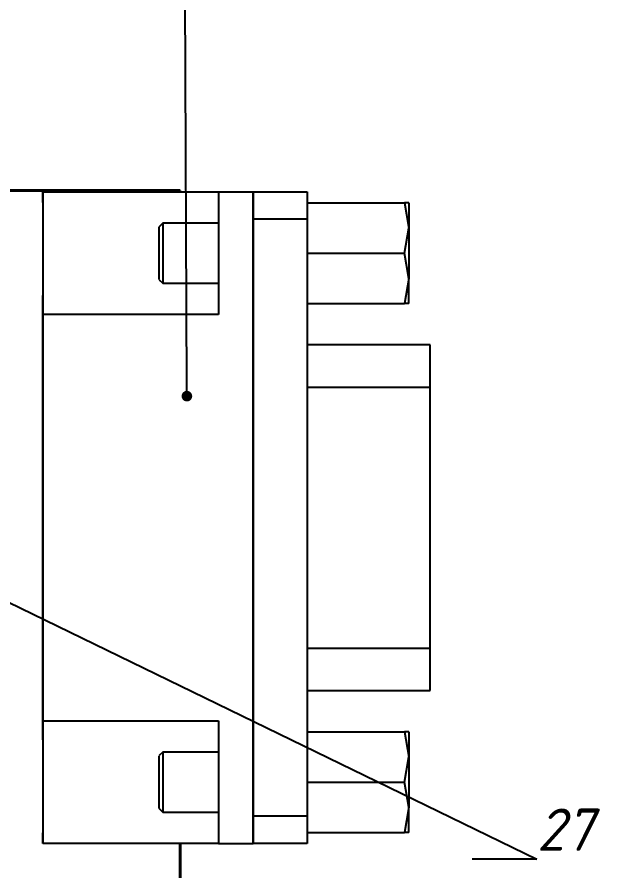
# Paper-space layout 'Layout1' of a CAD drawing. Header units: millimetres. Extents: x 0 to 841, y 0 to 594.
# Drawn here: x 298.3 to 353.5, y 458.1 to 538.8 of the extents above; entities that cross this region are included whole.
import ezdxf
from ezdxf import colors
from ezdxf.entities.mleader import LeaderData, LeaderLine
from ezdxf.math import Vec2, Vec3

# ---------------------------------------------------------------- set-up
doc = ezdxf.new("R2010")
doc.units = ezdxf.units.MM
doc.layers.get('0').update_dxf_attribs({"lineweight": 50})
doc.styles.add('GOST-2.304_Type-B_italic', font='GOST Common Italic.ttf')

# ---------------------------------------------------------------- blocks, each defined once
blk = doc.blocks.new('_Dot')
at = {"color": 0, "linetype": 'ByBlock', "lineweight": -2}
blk.add_line((-0.5, 0), (-1, 0), dxfattribs=at)
at = {"color": 0, "linetype": 'ByBlock', "lineweight": 90, "const_width": 0.5}
blk.add_lwpolyline([(-0.25, 0, 1), (0.25, 0, 1)], format="xyb", close=True, dxfattribs=at)

psp = doc.layouts.get("Layout1")

# ---------------------------------------------------------------- linework, layer by layer
at = {"color": 18, "linetype": 'Continuous', "lineweight": 40, "true_color": 0x000000}
for p, q in [((273.71, 522.449), (313.71, 522.449)), ((313.71, 460.695), (313.71, 421.54))]:
    psp.add_line(p, q, dxfattribs=at)
at = {"color": 18, "linetype": 'Continuous', "lineweight": 25, "true_color": 0x000000}
for p, q in [((300.73, 521.315), (300.73, 522.315)), ((300.73, 522.315), (300.73, 510.705)), ((300.73, 522.315), (317.33, 522.315)), ((313.71, 522.449), (313.71, 522.315)), ((317.33, 522.315), (317.33, 510.705)), ((317.33, 522.315), (320.61, 522.315)), ((320.61, 522.315), (320.61, 519.715)), ((320.61, 460.695), (320.61, 522.315)), ((320.61, 522.315), (325.73, 522.315)), ((325.73, 521.255), (334.905, 521.255)), ((334.905, 521.255), (335.33, 518.88)), ((335.33, 521.255), (334.905, 521.255)), ((335.33, 521.255), (335.33, 518.88)), ((312.074, 519.35), (311.73, 519.006)), ((317.33, 519.35), (312.074, 519.35)), ((312.074, 519.35), (312.074, 516.505)), ((320.61, 519.715), (320.61, 463.295)), ((325.73, 519.715), (320.61, 519.715)), ((325.73, 519.715), (325.73, 463.295)), ((311.73, 514.015), (311.73, 518.995)), ((334.905, 516.505), (335.33, 518.88)), ((335.33, 518.88), (335.33, 514.13)), ((312.074, 516.505), (312.074, 513.661)), ((325.73, 516.505), (334.905, 516.505)), ((335.33, 514.13), (334.905, 516.505)), ((311.73, 514.005), (312.074, 513.661)), ((312.074, 513.661), (317.33, 513.661)), ((335.33, 514.13), (334.905, 511.755)), ((335.33, 511.755), (335.33, 514.13)), ((300.73, 470.505), (300.73, 512.505)), ((325.73, 511.755), (334.905, 511.755)), ((335.33, 511.755), (334.905, 511.755)), ((300.73, 510.705), (300.73, 472.305)), ((317.33, 510.705), (300.73, 510.705)), ((337.33, 507.835), (325.73, 507.835)), ((337.33, 503.835), (337.33, 507.835)), ((325.73, 503.835), (337.33, 503.835)), ((337.33, 479.175), (337.33, 503.835)), ((325.73, 479.175), (337.33, 479.175)), ((337.33, 475.175), (337.33, 479.175)), ((325.73, 475.175), (337.33, 475.175)), ((300.73, 472.305), (317.33, 472.305)), ((300.73, 472.305), (300.73, 460.695)), ((317.33, 472.305), (317.33, 460.695)), ((325.73, 471.255), (334.905, 471.255)), ((334.905, 471.255), (335.33, 468.88)), ((335.33, 471.255), (334.905, 471.255)), ((335.33, 471.255), (335.33, 468.88)), ((312.074, 469.35), (311.73, 469.006)), ((311.73, 464.015), (311.73, 468.995)), ((317.33, 469.35), (312.074, 469.35)), ((312.074, 469.35), (312.074, 466.505)), ((334.905, 466.505), (335.33, 468.88)), ((335.33, 468.88), (335.33, 464.13)), ((312.074, 466.505), (312.074, 463.661)), ((325.73, 466.505), (334.905, 466.505)), ((335.33, 464.13), (334.905, 466.505)), ((311.73, 464.005), (312.074, 463.661)), ((312.074, 463.661), (317.33, 463.661)), ((335.33, 464.13), (334.905, 461.755)), ((335.33, 461.755), (335.33, 464.13)), ((320.61, 463.295), (320.61, 460.695)), ((325.73, 463.295), (320.61, 463.295)), ((325.73, 463.295), (325.73, 460.695)), ((325.73, 461.755), (334.905, 461.755)), ((335.33, 461.755), (334.905, 461.755)), ((300.73, 460.695), (300.73, 461.696)), ((317.33, 460.695), (300.73, 460.695)), ((317.33, 460.695), (320.61, 460.695)), ((325.73, 460.695), (320.61, 460.695))]:
    psp.add_line(p, q, dxfattribs=at)
at = {"color": 18, "linetype": 'Continuous', "lineweight": 25, "true_color": 0x000000, "flags": 128}
psp.add_lwpolyline([(325.73, 522.315), (325.73, 522.265), (325.73, 522.117), (325.73, 521.877), (325.73, 521.554), (325.73, 521.16), (325.73, 520.71), (325.73, 520.223), (325.73, 519.715)], dxfattribs=at)

# ---------------------------------------------------------------- leaders
at = {"color": 18, "lineweight": 20, "true_color": 0x000000}
ml = psp.add_multileader_mtext('Standard', dxfattribs=at)
ml.set_content('40', color=(0, 0, 0), style='GOST-2.304_Type-B_italic')
ml.set_leader_properties()
ml.set_arrow_properties(name='DOT')
ml.build(insert=Vec2(0, 0))
ml.multileader.update_dxf_attribs({"text_left_attachment_type": 6, "text_right_attachment_type": 6, "dogleg_length": 0, "arrow_head_size": 1})
ctx = ml.context
ctx.base_point, ctx.arrow_head_size, ctx.landing_gap_size, ctx.plane_origin = Vec3(308.343, 556.88), 1, 0, Vec3(335.33, 521.255)
ctx.left_attachment, ctx.right_attachment, ctx.text_align_type = 6, 6, 2
notes = []
notes.append((ctx, [(0, (1, 1, 0), (314.137, 556.88), (-1, 0), 0, [(0, [(314.356, 502.993)], 0, [])])]))
ctx.mtext.insert, ctx.mtext.alignment, ctx.mtext.flow_direction = Vec3(314.137, 561.68), 3, 5
ml = psp.add_multileader_mtext('Standard', dxfattribs=at)
ml.set_content('27', color=(0, 0, 0), style='GOST-2.304_Type-B_italic')
ml.set_leader_properties()
ml.set_arrow_properties(name='DOT')
ml.build(insert=Vec2(0, 0))
ml.multileader.update_dxf_attribs({"text_left_attachment_type": 6, "text_right_attachment_type": 6, "dogleg_length": 0, "arrow_head_size": 1})
ctx = ml.context
ctx.base_point, ctx.arrow_head_size, ctx.landing_gap_size, ctx.plane_origin = Vec3(347.417, 459.211), 1, 0, Vec3(291.068, 486.643)
ctx.left_attachment, ctx.right_attachment = 6, 6
notes.append((ctx, [(0, (1, 1, 0), (347.417, 459.211), (1, 0), 0, [(0, [(291.068, 486.643)], 0, [])])]))
ctx.mtext.insert, ctx.mtext.flow_direction = Vec3(347.417, 464.011), 5
for ctx, leaders in notes:
    for number, flags, end, landing, length, lines in leaders:
        leader = LeaderData()
        leader.index, (leader.has_last_leader_line, leader.has_dogleg_vector, leader.attachment_direction) = number, flags
        leader.last_leader_point, leader.dogleg_vector, leader.dogleg_length = Vec3(end), Vec3(landing), length
        for number, points, colour, breaks in lines:
            line = LeaderLine()
            line.index, line.vertices, line.color, line.breaks = number, Vec3.list(points), colors.encode_raw_color(colour), breaks
            leader.lines.append(line)
        ctx.leaders.append(leader)

doc.saveas('drawing.dxf')
